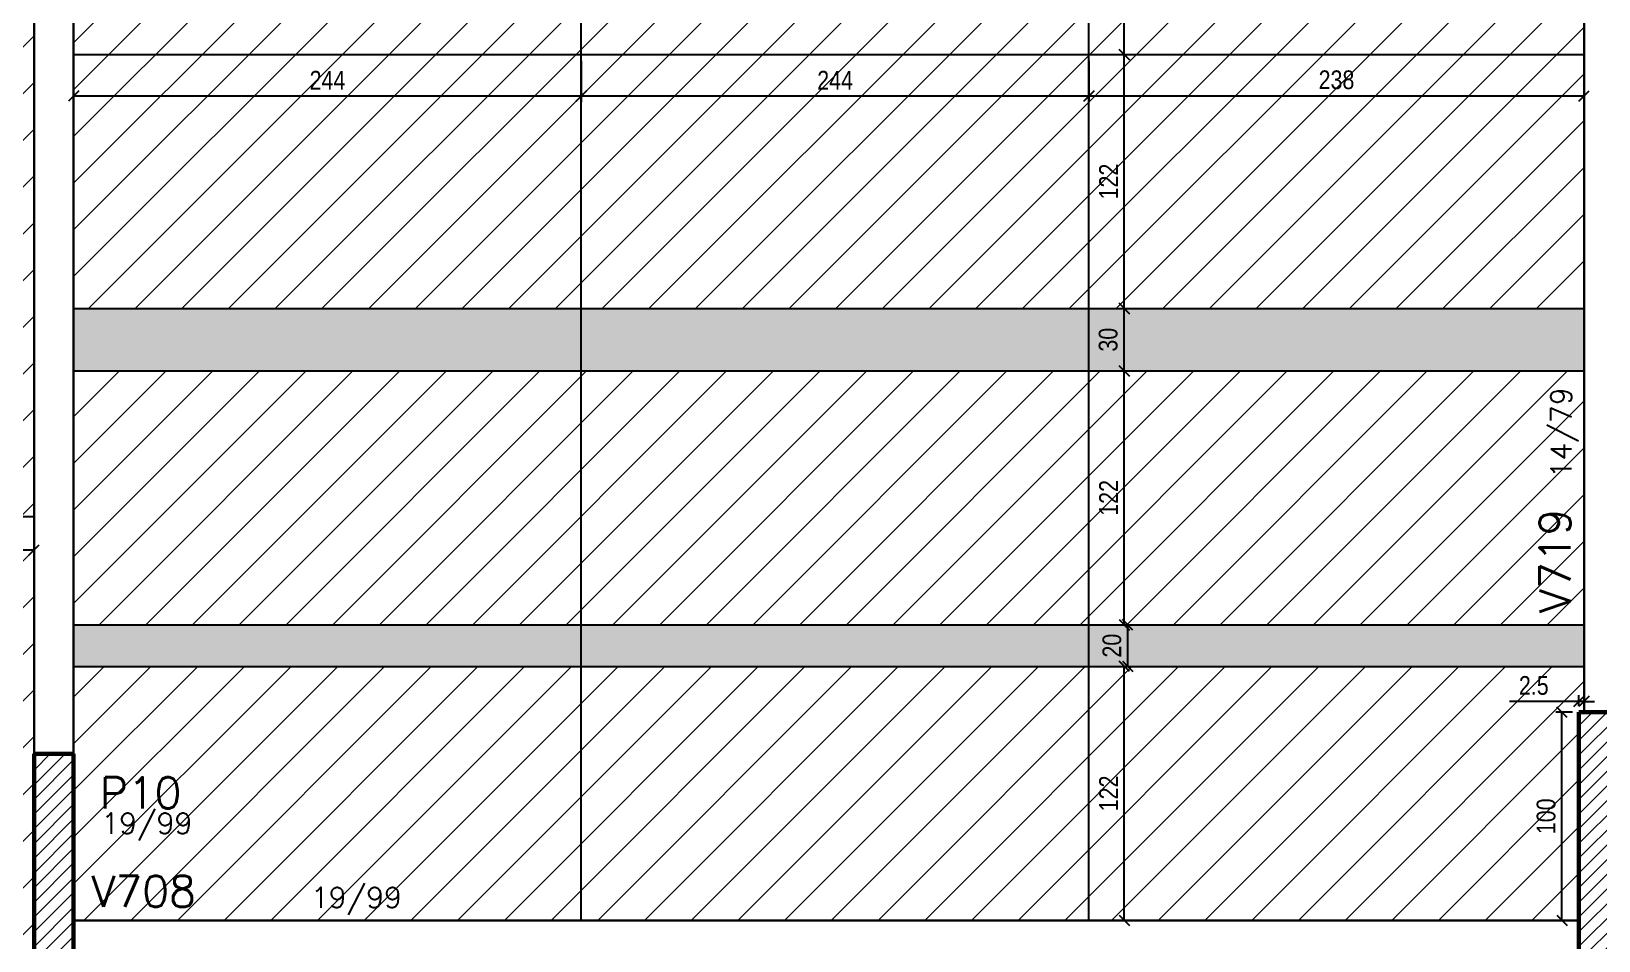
# Model space of a CAD drawing. Extents: x 8513 to 14085, y 7177 to 10799.
# Drawn here: x 9954 to 10707, y 9234 to 9671 of the extents above; entities that cross this region are included whole.
import ezdxf

# ---------------------------------------------------------------- set-up
doc = ezdxf.new("R2010")
doc.units = 0
doc.layers.add('COTA', color=241, linetype='Continuous')
doc.layers.add('Painéis', color=200, linetype='Continuous')
for name, color, linetype, lineweight in [('EST-PILAR', 7, 'Continuous', 9), ('EST-PILAR-CUT', 7, 'Continuous', 60), ('EST-PILAR-TEXT', 7, 'Continuous', 9), ('EST-VIGA', 7, 'Continuous', 30), ('EST-VIGA-TEXT', 7, 'Continuous', 9), ('Hachura', 253, 'Continuous', 9), ('REAPROVEITAMENTO', 7, 'Continuous', 9)]:
    doc.layers.add(name, color=color, linetype=linetype, lineweight=lineweight)
doc.styles.add('COTA TECNICA-50', font='techl___.ttf', dxfattribs={"height": 9})
doc.styles.add('RomanS_IV50', font='romans_IV50.ttf', dxfattribs={"height": 11.25})
doc.styles.add('RomanS_IV50_B', font='', dxfattribs={"height": 18.75})
doc.styles.get('RomanS_IV50_B').set_extended_font_data('RomanS_IV50', bold=True)
doc.dimstyles.new('PAINEL', dxfattribs={"dimtxt": 9, "dimasz": 5, "dimexe": 3, "dimexo": 3, "dimgap": 3, "dimtad": 1, "dimdec": 1, "dimzin": 12, "dimdsep": 46, "dimtxsty": 'COTA TECNICA-50', "dimblk": 'OBLIQUE', "dimcen": 0, "dimclrd": 4, "dimclre": 4, "dimclrt": 1, "dimadec": 1, "dimazin": 3, "dimtfac": 1, "dimtdec": 1, "dimtmove": 0, "dimatfit": 3, "dimldrblk": 'OBLIQUE', "dimfxl": 1, "dimtolj": 1, "dimtzin": 12, "dimarcsym": 0})
pattern_1 = [(45, (9955.3147, 9146.5247), (-3.535534, 3.535534), [])]
pattern_2 = [(45, (101.663, -162.136), (-11.22532, 11.22532), [])]

# ---------------------------------------------------------------- blocks, each defined once
blk = doc.blocks.new('_Oblique')
at = {"color": 0, "linetype": 'ByBlock', "lineweight": -2}
blk.add_line((-0.5, -0.5), (0.5, 0.5), dxfattribs=at)
blk = doc.blocks.new('*D507')
at = {"layer": 'COTA', "color": 4, "lineweight": -2, "transparency": 16777216}
for p, q in [((10694.81, 9344.02), (10686.66, 9344.02)), ((10689.66, 9244.02), (10689.66, 9344.02)), ((10694.81, 9244.02), (10686.66, 9244.02))]:
    blk.add_line(p, q, dxfattribs=at)
at = {"layer": 'Defpoints', "color": 0, "transparency": 16777216}
for p in [(10689.66, 9344.02), (10697.81, 9344.02), (10697.81, 9244.02)]:
    blk.add_point(p, dxfattribs=at)
at = {"layer": 'COTA', "color": 4, "lineweight": -2, "transparency": 16777216, "xscale": 5, "yscale": 5, "zscale": 5}
for p, rotation in [((10689.66, 9344.02), 90), ((10689.66, 9244.02), 270)]:
    blk.add_blockref('_Oblique', p, dxfattribs=dict(at, rotation=rotation))
at = {"layer": 'COTA', "color": 1, "transparency": 16777216, "insert": (10682.07, 9294.02), "char_height": 9, "attachment_point": 5, "rotation": 90, "style": 'COTA TECNICA-50'}
blk.add_mtext('\\A1;100', dxfattribs=at)
blk = doc.blocks.new('*D486')
at = {"layer": 'COTA', "color": 4, "lineweight": -2, "transparency": 16777216}
for p, q in [((10697.81, 9349.23), (10664.46, 9349.23)), ((10697.81, 9347.02), (10697.81, 9352.23)), ((10700.31, 9349.23), (10697.81, 9349.23)), ((10700.31, 9347.02), (10700.31, 9352.23)), ((10700.31, 9349.23), (10705.31, 9349.23))]:
    blk.add_line(p, q, dxfattribs=at)
at = {"layer": 'Defpoints', "color": 0, "transparency": 16777216}
for p in [(10697.81, 9349.23), (10697.81, 9344.02), (10700.31, 9344.02)]:
    blk.add_point(p, dxfattribs=at)
at = {"layer": 'COTA', "color": 4, "lineweight": -2, "transparency": 16777216, "xscale": 5, "yscale": 5, "zscale": 5}
blk.add_blockref('_Oblique', (10697.81, 9349.23), dxfattribs=at)
at = {"layer": 'COTA', "color": 4, "lineweight": -2, "transparency": 16777216, "xscale": 5, "yscale": 5, "zscale": 5, "rotation": 180}
blk.add_blockref('_Oblique', (10700.31, 9349.23), dxfattribs=at)
at = {"layer": 'COTA', "color": 1, "transparency": 16777216, "insert": (10676.14, 9356.83), "char_height": 9, "attachment_point": 5, "style": 'COTA TECNICA-50'}
blk.add_mtext('\\A1;2.5', dxfattribs=at)
blk = doc.blocks.new('*D508')
at = {"layer": 'COTA', "color": 4, "lineweight": -2, "transparency": 16777216}
for p, q in [((9974.31, 9657.02), (9974.31, 9637.14)), ((10218.31, 9657.02), (10218.31, 9637.14)), ((9974.31, 9640.14), (10218.31, 9640.14))]:
    blk.add_line(p, q, dxfattribs=at)
at = {"layer": 'Defpoints', "color": 0, "transparency": 16777216}
for p in [(9974.31, 9660.02), (10218.31, 9660.02), (10218.31, 9640.14)]:
    blk.add_point(p, dxfattribs=at)
at = {"layer": 'COTA', "color": 4, "lineweight": -2, "transparency": 16777216, "xscale": 5, "yscale": 5, "zscale": 5, "rotation": 180}
blk.add_blockref('_Oblique', (9974.31, 9640.14), dxfattribs=at)
at = {"layer": 'COTA', "color": 4, "lineweight": -2, "transparency": 16777216, "xscale": 5, "yscale": 5, "zscale": 5}
blk.add_blockref('_Oblique', (10218.31, 9640.14), dxfattribs=at)
at = {"layer": 'COTA', "color": 1, "transparency": 16777216, "insert": (10096.31, 9647.71), "char_height": 9, "attachment_point": 5, "style": 'COTA TECNICA-50'}
blk.add_mtext('\\A1;244', dxfattribs=at)
blk = doc.blocks.new('*D509')
at = {"layer": 'COTA', "color": 4, "lineweight": -2, "transparency": 16777216}
for p, q in [((10218.31, 9657.02), (10218.31, 9637.14)), ((10462.31, 9657.02), (10462.31, 9637.14)), ((10218.31, 9640.14), (10462.31, 9640.14))]:
    blk.add_line(p, q, dxfattribs=at)
at = {"layer": 'Defpoints', "color": 0, "transparency": 16777216}
for p in [(10218.31, 9660.02), (10462.31, 9660.02), (10462.31, 9640.14)]:
    blk.add_point(p, dxfattribs=at)
at = {"layer": 'COTA', "color": 4, "lineweight": -2, "transparency": 16777216, "xscale": 5, "yscale": 5, "zscale": 5, "rotation": 180}
blk.add_blockref('_Oblique', (10218.31, 9640.14), dxfattribs=at)
at = {"layer": 'COTA', "color": 4, "lineweight": -2, "transparency": 16777216, "xscale": 5, "yscale": 5, "zscale": 5}
blk.add_blockref('_Oblique', (10462.31, 9640.14), dxfattribs=at)
at = {"layer": 'COTA', "color": 1, "transparency": 16777216, "insert": (10340.31, 9647.71), "char_height": 9, "attachment_point": 5, "style": 'COTA TECNICA-50'}
blk.add_mtext('\\A1;244', dxfattribs=at)
blk = doc.blocks.new('*D510')
at = {"layer": 'COTA', "color": 4, "lineweight": -2, "transparency": 16777216}
for p, q in [((10462.31, 9657.02), (10462.31, 9637.14)), ((10700.31, 9657.02), (10700.31, 9637.14)), ((10462.31, 9640.14), (10700.31, 9640.14))]:
    blk.add_line(p, q, dxfattribs=at)
at = {"layer": 'Defpoints', "color": 0, "transparency": 16777216}
for p in [(10462.31, 9660.02), (10700.31, 9660.02), (10700.31, 9640.14)]:
    blk.add_point(p, dxfattribs=at)
at = {"layer": 'COTA', "color": 4, "lineweight": -2, "transparency": 16777216, "xscale": 5, "yscale": 5, "zscale": 5, "rotation": 180}
blk.add_blockref('_Oblique', (10462.31, 9640.14), dxfattribs=at)
at = {"layer": 'COTA', "color": 4, "lineweight": -2, "transparency": 16777216, "xscale": 5, "yscale": 5, "zscale": 5}
blk.add_blockref('_Oblique', (10700.31, 9640.14), dxfattribs=at)
at = {"layer": 'COTA', "color": 1, "transparency": 16777216, "insert": (10581.31, 9647.86), "char_height": 9, "attachment_point": 5, "style": 'COTA TECNICA-50'}
blk.add_mtext('\\A1;238', dxfattribs=at)
blk = doc.blocks.new('*D511')
at = {"layer": 'COTA', "color": 4, "lineweight": -2, "transparency": 16777216}
for p, q in [((10465.31, 9366.02), (10482.28, 9366.02)), ((10479.28, 9244.02), (10479.28, 9366.02)), ((10465.31, 9244.02), (10482.28, 9244.02))]:
    blk.add_line(p, q, dxfattribs=at)
at = {"layer": 'Defpoints', "color": 0, "transparency": 16777216}
for p in [(10462.31, 9366.02), (10479.28, 9366.02), (10462.31, 9244.02)]:
    blk.add_point(p, dxfattribs=at)
at = {"layer": 'COTA', "color": 4, "lineweight": -2, "transparency": 16777216, "xscale": 5, "yscale": 5, "zscale": 5}
for p, rotation in [((10479.28, 9366.02), 90), ((10479.28, 9244.02), 270)]:
    blk.add_blockref('_Oblique', p, dxfattribs=dict(at, rotation=rotation))
at = {"layer": 'COTA', "color": 1, "transparency": 16777216, "insert": (10471.73, 9305.02), "char_height": 9, "attachment_point": 5, "rotation": 90, "style": 'COTA TECNICA-50'}
blk.add_mtext('\\A1;122', dxfattribs=at)
blk = doc.blocks.new('*D512')
at = {"layer": 'COTA', "color": 4, "lineweight": -2, "transparency": 16777216}
for p, q in [((10465.31, 9386.02), (10483.97, 9386.02)), ((10480.97, 9366.02), (10480.97, 9386.02)), ((10467, 9366.02), (10483.97, 9366.02))]:
    blk.add_line(p, q, dxfattribs=at)
at = {"layer": 'Defpoints', "color": 0, "transparency": 16777216}
for p in [(10462.31, 9386.02), (10480.97, 9386.02), (10464, 9366.02)]:
    blk.add_point(p, dxfattribs=at)
at = {"layer": 'COTA', "color": 4, "lineweight": -2, "transparency": 16777216, "xscale": 5, "yscale": 5, "zscale": 5}
for p, rotation in [((10480.97, 9386.02), 90), ((10480.97, 9366.02), 270)]:
    blk.add_blockref('_Oblique', p, dxfattribs=dict(at, rotation=rotation))
at = {"layer": 'COTA', "color": 1, "transparency": 16777216, "insert": (10473.38, 9376.02), "char_height": 9, "attachment_point": 5, "rotation": 90, "style": 'COTA TECNICA-50'}
blk.add_mtext('\\A1;20', dxfattribs=at)
blk = doc.blocks.new('*D513')
at = {"layer": 'COTA', "color": 4, "lineweight": -2, "transparency": 16777216}
for p, q in [((10465.31, 9508.02), (10482.28, 9508.02)), ((10479.28, 9386.02), (10479.28, 9508.02)), ((10465.31, 9386.02), (10482.28, 9386.02))]:
    blk.add_line(p, q, dxfattribs=at)
at = {"layer": 'Defpoints', "color": 0, "transparency": 16777216}
for p in [(10462.31, 9508.02), (10479.28, 9508.02), (10462.31, 9386.02)]:
    blk.add_point(p, dxfattribs=at)
at = {"layer": 'COTA', "color": 4, "lineweight": -2, "transparency": 16777216, "xscale": 5, "yscale": 5, "zscale": 5}
for p, rotation in [((10479.28, 9508.02), 90), ((10479.28, 9386.02), 270)]:
    blk.add_blockref('_Oblique', p, dxfattribs=dict(at, rotation=rotation))
at = {"layer": 'COTA', "color": 1, "transparency": 16777216, "insert": (10471.73, 9447.02), "char_height": 9, "attachment_point": 5, "rotation": 90, "style": 'COTA TECNICA-50'}
blk.add_mtext('\\A1;122', dxfattribs=at)
blk = doc.blocks.new('*D514')
at = {"layer": 'COTA', "color": 4, "lineweight": -2, "transparency": 16777216}
for p, q in [((10465.31, 9538.02), (10482.28, 9538.02)), ((10479.28, 9508.02), (10479.28, 9538.02)), ((10465.31, 9508.02), (10482.28, 9508.02))]:
    blk.add_line(p, q, dxfattribs=at)
at = {"layer": 'Defpoints', "color": 0, "transparency": 16777216}
for p in [(10462.31, 9538.02), (10479.28, 9538.02), (10462.31, 9508.02)]:
    blk.add_point(p, dxfattribs=at)
at = {"layer": 'COTA', "color": 4, "lineweight": -2, "transparency": 16777216, "xscale": 5, "yscale": 5, "zscale": 5}
for p, rotation in [((10479.28, 9538.02), 90), ((10479.28, 9508.02), 270)]:
    blk.add_blockref('_Oblique', p, dxfattribs=dict(at, rotation=rotation))
at = {"layer": 'COTA', "color": 1, "transparency": 16777216, "insert": (10471.59, 9523.02), "char_height": 9, "attachment_point": 5, "rotation": 90, "style": 'COTA TECNICA-50'}
blk.add_mtext('\\A1;30', dxfattribs=at)
blk = doc.blocks.new('*D515')
at = {"layer": 'COTA', "color": 4, "lineweight": -2, "transparency": 16777216}
for p, q in [((10467.28, 9660.02), (10482.28, 9660.02)), ((10479.28, 9538.02), (10479.28, 9660.02)), ((10465.31, 9538.02), (10482.28, 9538.02))]:
    blk.add_line(p, q, dxfattribs=at)
at = {"layer": 'Defpoints', "color": 0, "transparency": 16777216}
for p in [(10464.28, 9660.02), (10479.28, 9660.02), (10462.31, 9538.02)]:
    blk.add_point(p, dxfattribs=at)
at = {"layer": 'COTA', "color": 4, "lineweight": -2, "transparency": 16777216, "xscale": 5, "yscale": 5, "zscale": 5}
for p, rotation in [((10479.28, 9660.02), 90), ((10479.28, 9538.02), 270)]:
    blk.add_blockref('_Oblique', p, dxfattribs=dict(at, rotation=rotation))
at = {"layer": 'COTA', "color": 1, "transparency": 16777216, "insert": (10471.73, 9599.02), "char_height": 9, "attachment_point": 5, "rotation": 90, "style": 'COTA TECNICA-50'}
blk.add_mtext('\\A1;122', dxfattribs=at)
blk = doc.blocks.new('*D516')
at = {"layer": 'COTA', "color": 4, "lineweight": -2, "transparency": 16777216}
for p, q in [((10479.28, 9660.02), (10479.28, 9720.52)), ((10467.28, 9660.02), (10482.28, 9660.02))]:
    blk.add_line(p, q, dxfattribs=at)
at = {"layer": 'Defpoints', "color": 0, "transparency": 16777216}
for p in [(10479.28, 9720.52), (10479.28, 9720.52), (10464.28, 9660.02)]:
    blk.add_point(p, dxfattribs=at)
at = {"layer": 'COTA', "color": 4, "lineweight": -2, "transparency": 16777216, "xscale": 5, "yscale": 5, "zscale": 5}
for p, rotation in [((10479.28, 9720.52), 90), ((10479.28, 9660.02), 270)]:
    blk.add_blockref('_Oblique', p, dxfattribs=dict(at, rotation=rotation))
at = {"layer": 'COTA', "color": 1, "transparency": 16777216, "insert": (10471.68, 9690.27), "char_height": 9, "attachment_point": 5, "rotation": 90, "style": 'COTA TECNICA-50'}
blk.add_mtext('\\A1;60.5', dxfattribs=at)
blk = doc.blocks.new('*D525')
at = {"layer": 'COTA', "color": 4, "lineweight": -2, "transparency": 16777216}
for p, q in [((10465.31, 9366.02), (10482.28, 9366.02)), ((10479.28, 9244.02), (10479.28, 9366.02)), ((10465.31, 9244.02), (10482.28, 9244.02))]:
    blk.add_line(p, q, dxfattribs=at)
at = {"layer": 'Defpoints', "color": 0, "transparency": 16777216}
for p in [(10462.31, 9366.02), (10479.28, 9366.02), (10462.31, 9244.02)]:
    blk.add_point(p, dxfattribs=at)
at = {"layer": 'COTA', "color": 4, "lineweight": -2, "transparency": 16777216, "xscale": 5, "yscale": 5, "zscale": 5}
for p, rotation in [((10479.28, 9366.02), 90), ((10479.28, 9244.02), 270)]:
    blk.add_blockref('_Oblique', p, dxfattribs=dict(at, rotation=rotation))
at = {"layer": 'COTA', "color": 1, "transparency": 16777216, "insert": (10471.73, 9305.02), "char_height": 9, "attachment_point": 5, "rotation": 90, "style": 'COTA TECNICA-50'}
blk.add_mtext('\\A1;122', dxfattribs=at)
blk = doc.blocks.new('*D526')
at = {"layer": 'COTA', "color": 4, "lineweight": -2, "transparency": 16777216}
for p, q in [((10465.31, 9508.02), (10482.28, 9508.02)), ((10479.28, 9386.02), (10479.28, 9508.02)), ((10465.31, 9386.02), (10482.28, 9386.02))]:
    blk.add_line(p, q, dxfattribs=at)
at = {"layer": 'Defpoints', "color": 0, "transparency": 16777216}
for p in [(10462.31, 9508.02), (10479.28, 9508.02), (10462.31, 9386.02)]:
    blk.add_point(p, dxfattribs=at)
at = {"layer": 'COTA', "color": 4, "lineweight": -2, "transparency": 16777216, "xscale": 5, "yscale": 5, "zscale": 5}
for p, rotation in [((10479.28, 9508.02), 90), ((10479.28, 9386.02), 270)]:
    blk.add_blockref('_Oblique', p, dxfattribs=dict(at, rotation=rotation))
at = {"layer": 'COTA', "color": 1, "transparency": 16777216, "insert": (10471.73, 9447.02), "char_height": 9, "attachment_point": 5, "rotation": 90, "style": 'COTA TECNICA-50'}
blk.add_mtext('\\A1;122', dxfattribs=at)
blk = doc.blocks.new('*D527')
at = {"layer": 'COTA', "color": 4, "lineweight": -2, "transparency": 16777216}
for p, q in [((10465.31, 9538.02), (10482.28, 9538.02)), ((10479.28, 9508.02), (10479.28, 9538.02)), ((10465.31, 9508.02), (10482.28, 9508.02))]:
    blk.add_line(p, q, dxfattribs=at)
at = {"layer": 'Defpoints', "color": 0, "transparency": 16777216}
for p in [(10462.31, 9538.02), (10479.28, 9538.02), (10462.31, 9508.02)]:
    blk.add_point(p, dxfattribs=at)
at = {"layer": 'COTA', "color": 4, "lineweight": -2, "transparency": 16777216, "xscale": 5, "yscale": 5, "zscale": 5}
for p, rotation in [((10479.28, 9538.02), 90), ((10479.28, 9508.02), 270)]:
    blk.add_blockref('_Oblique', p, dxfattribs=dict(at, rotation=rotation))
at = {"layer": 'COTA', "color": 1, "transparency": 16777216, "insert": (10471.59, 9523.02), "char_height": 9, "attachment_point": 5, "rotation": 90, "style": 'COTA TECNICA-50'}
blk.add_mtext('\\A1;30', dxfattribs=at)
blk = doc.blocks.new('*D611')
at = {"layer": 'COTA', "color": 4, "lineweight": -2, "transparency": 16777216}
for p, q in [((9879.31, 9435.02), (9879.31, 9418.98)), ((9955.31, 9435.02), (9955.31, 9418.98)), ((9879.31, 9421.98), (9955.31, 9421.98))]:
    blk.add_line(p, q, dxfattribs=at)
at = {"layer": 'Defpoints', "color": 0, "transparency": 16777216}
for p in [(9879.31, 9438.02), (9955.31, 9438.02), (9955.31, 9421.98)]:
    blk.add_point(p, dxfattribs=at)
at = {"layer": 'COTA', "color": 4, "lineweight": -2, "transparency": 16777216, "xscale": 5, "yscale": 5, "zscale": 5, "rotation": 180}
blk.add_blockref('_Oblique', (9879.31, 9421.98), dxfattribs=at)
at = {"layer": 'COTA', "color": 4, "lineweight": -2, "transparency": 16777216, "xscale": 5, "yscale": 5, "zscale": 5}
blk.add_blockref('_Oblique', (9955.31, 9421.98), dxfattribs=at)
at = {"layer": 'COTA', "color": 1, "transparency": 16777216, "insert": (9917.31, 9429.58), "char_height": 9, "attachment_point": 5, "style": 'COTA TECNICA-50'}
blk.add_mtext('\\A1;76', dxfattribs=at)

msp = doc.modelspace()

# ---------------------------------------------------------------- hatches: boundary and pattern name
at = {"layer": 'EST-PILAR'}
h = msp.add_hatch(dxfattribs=at)
h.set_pattern_fill('FP_1', color=5, style=0, pattern_type=2)
h.set_pattern_definition(pattern_1)
h.paths.add_polyline_path([(10716.81, 9225.02), (10716.81, 9344.02), (10697.81, 9344.02), (10697.81, 9225.02)], flags=0)
h = msp.add_hatch(dxfattribs=at)
h.set_pattern_fill('FP_1', color=5, style=0, pattern_type=2)
h.set_pattern_definition(pattern_1)
h.paths.add_polyline_path([(9974.31, 9225.02), (9974.31, 9324.02), (9955.31, 9324.02), (9955.31, 9225.02)], flags=0)
at = {"layer": 'Hachura'}
h = msp.add_hatch(color=256, dxfattribs=at)
h.dxf.hatch_style = 1
h.paths.add_polyline_path([(10218.31, 9720.52), (10218.31, 9750.52), (9974.31, 9750.52), (9974.31, 9720.52)])
h.paths.add_polyline_path([(10462.31, 9720.52), (10462.31, 9750.52), (10218.31, 9750.52), (10218.31, 9720.52)])
h.paths.add_polyline_path([(10462.31, 9750.52), (10462.31, 9720.52), (10700.31, 9720.52), (10700.31, 9750.52)])
h.paths.add_polyline_path([(10462.31, 9538.02), (10462.31, 9508.02), (10700.31, 9508.02), (10700.31, 9538.02)])
h.paths.add_polyline_path([(10218.31, 9538.02), (10218.31, 9508.02), (10462.31, 9508.02), (10462.31, 9538.02)])
h.paths.add_polyline_path([(10218.31, 9508.02), (10218.31, 9538.02), (9974.31, 9538.02), (9974.31, 9508.02)])
h.paths.add_polyline_path([(10218.31, 9366.02), (10218.31, 9386.02), (9974.31, 9386.02), (9974.31, 9366.02)])
h.paths.add_polyline_path([(10462.31, 9366.02), (10462.31, 9386.02), (10218.31, 9386.02), (10218.31, 9366.02)])
h.paths.add_polyline_path([(10700.31, 9366.02), (10700.31, 9386.02), (10462.31, 9386.02), (10462.31, 9366.02)])
at = {"layer": 'REAPROVEITAMENTO'}
h = msp.add_hatch(dxfattribs=at)
h.set_pattern_fill('ANSI31', color=251, scale=5, style=0)
h.set_pattern_definition(pattern_2)
h.paths.add_polyline_path([(9955.31, 9872.52), (9955.31, 9926.02), (9879.31, 9926.02), (9879.31, 9682.02), (9955.31, 9682.02)])
h.paths.add_polyline_path([(9778.31, 9682.02), (9864.31, 9682.02), (9864.31, 9926.02), (9778.31, 9926.02), (9778.31, 9921.02)])
h.paths.add_polyline_path([(9778.31, 9438.02), (9864.31, 9438.02), (9864.31, 9682.02), (9778.31, 9682.02)])
h.paths.add_polyline_path([(9879.31, 9438.02), (9955.31, 9438.02), (9955.31, 9682.02), (9879.31, 9682.02)])
h.paths.add_polyline_path([(9955.31, 9324.02), (9955.31, 9438.02), (9879.31, 9438.02), (9879.31, 9222.02), (9955.31, 9222.02), (9955.31, 9225.02)])
h.paths.add_polyline_path([(9864.31, 9438.02), (9778.31, 9438.02), (9778.31, 9241.02), (9778.31, 9222.02), (9864.31, 9222.02)])
h.paths.add_polyline_path([(9955.31, 9222.02), (9879.31, 9222.02), (9879.31, 9067.02), (9955.31, 9067.02)])
h.paths.add_polyline_path([(9864.31, 9222.02), (9778.31, 9222.02), (9778.31, 8978.02), (9856.81, 8978.02), (9856.81, 9048.02), (9856.81, 9067.02), (9864.31, 9067.02)])
h.paths.add_polyline_path([(9758.31, 9222.02), (9709.31, 9222.02), (9636.31, 9222.02), (9636.31, 8978.02), (9758.31, 8978.02)])
h.paths.add_polyline_path([(9636.31, 9222.02), (9552, 9222.02), (9558.54, 9069.62), (9636.31, 9072.95)])
h.paths.add_polyline_path([(9558.54, 9069.62), (9561.49, 9000.68), (9562.46, 8978.02), (9636.31, 8978.02), (9636.31, 9072.95)])
h = msp.add_hatch(dxfattribs=at)
h.set_pattern_fill('ANSI31', color=251, scale=5, style=0)
h.set_pattern_definition(pattern_2)
h.paths.add_polyline_path([(9974.31, 9366.02), (9974.31, 9324.02), (9974.31, 9244.02), (10218.31, 9244.02), (10218.31, 9366.02)])
h.paths.add_polyline_path([(10218.31, 9366.02), (10218.31, 9244.02), (10462.31, 9244.02), (10462.31, 9366.02)])
h.paths.add_polyline_path([(10462.31, 9366.02), (10462.31, 9244.02), (10697.81, 9244.02), (10697.81, 9344.02), (10700.31, 9344.02), (10700.31, 9366.02)])
h.paths.add_polyline_path([(10462.31, 9386.02), (10700.31, 9386.02), (10700.31, 9508.02), (10462.31, 9508.02)])
h.paths.add_polyline_path([(10218.31, 9508.02), (10218.31, 9386.02), (10462.31, 9386.02), (10462.31, 9508.02)])
h.paths.add_polyline_path([(9974.31, 9508.02), (9974.31, 9386.02), (10218.31, 9386.02), (10218.31, 9508.02)])
h.paths.add_polyline_path([(10218.31, 9538.02), (10218.31, 9660.02), (9974.31, 9660.02), (9974.31, 9538.02)])
h.paths.add_polyline_path([(10462.31, 9538.02), (10462.31, 9660.02), (10218.31, 9660.02), (10218.31, 9538.02)])
h.paths.add_polyline_path([(10700.31, 9538.02), (10700.31, 9660.02), (10462.31, 9660.02), (10462.31, 9538.02)])
h.paths.add_polyline_path([(10700.31, 9660.02), (10700.31, 9720.52), (10462.31, 9720.52), (10462.31, 9660.02)])
h.paths.add_polyline_path([(10462.31, 9660.02), (10462.31, 9720.52), (10218.31, 9720.52), (10218.31, 9660.02)])
h.paths.add_polyline_path([(10218.31, 9660.02), (10218.31, 9720.52), (9974.31, 9720.52), (9974.31, 9660.02)])
h.paths.add_polyline_path([(10218.31, 9750.52), (10218.31, 9872.52), (9984.31, 9872.52), (9974.31, 9872.52), (9974.31, 9750.52)])
h.paths.add_polyline_path([(10218.31, 9872.52), (10218.31, 9750.52), (10462.31, 9750.52), (10462.31, 9872.52)])
h.paths.add_polyline_path([(10700.31, 9750.52), (10700.31, 9872.52), (10682.81, 9872.52), (10462.31, 9872.52), (10462.31, 9750.52)])
h.paths.add_polyline_path([(10714.31, 9750.52), (10952.31, 9750.52), (10952.31, 9872.52), (10731.81, 9872.52), (10714.31, 9872.52)])
h.paths.add_polyline_path([(10952.31, 9872.52), (10952.31, 9750.52), (11196.31, 9750.52), (11196.31, 9872.52)])
h.paths.add_polyline_path([(11440.31, 9750.52), (11440.31, 9872.52), (11422.81, 9872.52), (11196.31, 9872.52), (11196.31, 9750.52)])
h.paths.add_polyline_path([(11196.31, 9720.52), (11196.31, 9660.02), (11440.31, 9660.02), (11440.31, 9720.52)])
h.paths.add_polyline_path([(10952.31, 9720.52), (10952.31, 9660.02), (11196.31, 9660.02), (11196.31, 9720.52)])
h.paths.add_polyline_path([(10952.31, 9660.02), (10952.31, 9720.52), (10714.31, 9720.52), (10714.31, 9660.02)])
h.paths.add_polyline_path([(10714.31, 9660.02), (10714.31, 9538.02), (10952.31, 9538.02), (10952.31, 9660.02)])
h.paths.add_polyline_path([(11196.31, 9538.02), (11196.31, 9660.02), (10952.31, 9660.02), (10952.31, 9538.02)])
h.paths.add_polyline_path([(11196.31, 9660.02), (11196.31, 9538.02), (11440.31, 9538.02), (11440.31, 9660.02)])
h.paths.add_polyline_path([(11196.31, 9508.02), (11196.31, 9386.02), (11440.31, 9386.02), (11440.31, 9508.02)])
h.paths.add_polyline_path([(11196.31, 9508.02), (10952.31, 9508.02), (10952.31, 9386.02), (11196.31, 9386.02)])
h.paths.add_polyline_path([(10952.31, 9386.02), (10952.31, 9508.02), (10714.31, 9508.02), (10714.31, 9386.02)])
h.paths.add_polyline_path([(10714.31, 9366.02), (10714.31, 9344.02), (10716.81, 9344.02), (10716.81, 9244.02), (10952.31, 9244.02), (10952.31, 9366.02)])
h.paths.add_polyline_path([(10952.31, 9244.02), (11196.31, 9244.02), (11196.31, 9366.02), (10952.31, 9366.02)])
h.paths.add_polyline_path([(11437.81, 9244.02), (11437.81, 9344.02), (11440.31, 9344.02), (11440.31, 9366.02), (11196.31, 9366.02), (11196.31, 9244.02)])

# ---------------------------------------------------------------- linework, layer by layer
at = {"layer": 'EST-PILAR-CUT', "color": 5, "lineweight": 60}
for p, q in [((10697.81, 9225.02), (10697.81, 9344.02)), ((10697.81, 9344.02), (10716.81, 9344.02)), ((9955.31, 9225.02), (9955.31, 9324.02)), ((9955.31, 9324.02), (9974.31, 9324.02)), ((9974.31, 9324.02), (9974.31, 9225.02))]:
    msp.add_line(p, q, dxfattribs=at)
at = {"layer": 'EST-VIGA', "color": 3, "lineweight": 30}
for p, q in [((9955.31, 9324.02), (9955.31, 9872.52)), ((9974.31, 9324.02), (9974.31, 9872.52)), ((10700.31, 9344.02), (10700.31, 9872.52)), ((9974.31, 9244.02), (10697.81, 9244.02))]:
    msp.add_line(p, q, dxfattribs=at)
at = {"layer": 'Painéis', "ltscale": 70}
for p, q in [((10218.31, 9244.02), (10218.31, 9872.52)), ((10462.31, 9244.02), (10462.31, 9872.52)), ((9974.31, 9660.02), (10700.31, 9660.02)), ((9974.31, 9538.02), (10700.31, 9538.02)), ((9974.31, 9508.02), (10700.31, 9508.02)), ((9778.31, 9438.02), (9955.31, 9438.02)), ((9974.31, 9386.02), (10700.31, 9386.02)), ((9974.31, 9366.02), (10700.31, 9366.02))]:
    msp.add_line(p, q, dxfattribs=at)

# ---------------------------------------------------------------- texts
at = {"layer": 'EST-PILAR-TEXT', "lineweight": 50, "insert": (9986.87, 9312.79), "char_height": 15, "width": 54.9156, "attachment_point": 1, "style": 'RomanS_IV50_B'}
msp.add_mtext('P10', dxfattribs=at)
msp.add_mtext('P10', dxfattribs=at)
at = {"layer": 'EST-PILAR-TEXT', "lineweight": 30, "insert": (9987.63, 9295.66), "char_height": 10, "width": 58.924, "attachment_point": 1, "style": 'RomanS_IV50'}
msp.add_mtext('19/99', dxfattribs=at)
msp.add_mtext('19/99', dxfattribs=at)
at = {"layer": 'EST-VIGA-TEXT', "lineweight": 30, "insert": (10684.31, 9456.41), "char_height": 10, "width": 58.924, "attachment_point": 1, "rotation": 90, "style": 'RomanS_IV50'}
msp.add_mtext('14/79', dxfattribs=at)
at = {"layer": 'EST-VIGA-TEXT', "lineweight": 50, "insert": (10678.86, 9391.66), "char_height": 15, "width": 70.1477, "attachment_point": 1, "rotation": 90, "style": 'RomanS_IV50_B'}
msp.add_mtext('V719', dxfattribs=at)
at = {"layer": 'EST-VIGA-TEXT', "lineweight": 50, "insert": (9982.88, 9265.48), "char_height": 15, "width": 70.1477, "attachment_point": 1, "style": 'RomanS_IV50_B'}
msp.add_mtext('V708', dxfattribs=at)
at = {"layer": 'EST-VIGA-TEXT', "lineweight": 30, "insert": (10088.34, 9260.03), "char_height": 10, "width": 58.924, "attachment_point": 1, "style": 'RomanS_IV50'}
msp.add_mtext('19/99', dxfattribs=at)

# ---------------------------------------------------------------- dimensions: what is measured, and where the dimension line sits
at = {"layer": 'COTA'}
for base, p1, p2, picture, middle in [((10479.28, 9720.52), (10464.28, 9660.02), (10479.28, 9720.52), '*D516', (10471.68, 9690.27)), ((10479.28, 9660.02), (10462.31, 9538.02), (10464.28, 9660.02), '*D515', (10471.73, 9599.02)), ((10479.28, 9538.02), (10462.31, 9508.02), (10462.31, 9538.02), '*D514', (10471.59, 9523.02)), ((10479.28, 9538.02), (10462.31, 9508.02), (10462.31, 9538.02), '*D527', (10471.59, 9523.02)), ((10479.28, 9508.02), (10462.31, 9386.02), (10462.31, 9508.02), '*D513', (10471.73, 9447.02)), ((10479.28, 9508.02), (10462.31, 9386.02), (10462.31, 9508.02), '*D526', (10471.73, 9447.02)), ((10480.97, 9386.02), (10464, 9366.02), (10462.31, 9386.02), '*D512', (10473.38, 9376.02))]:
    dim = msp.add_linear_dim(base=base, p1=p1, p2=p2, angle=90, dimstyle='PAINEL', override={"dimtmove": 1}, dxfattribs=at)
    dim.commit()
    dim.dimension.update_dxf_attribs({"geometry": picture, "text_midpoint": middle})
for base, p1, p2, picture, middle in [((10218.31, 9640.14), (9974.31, 9660.02), (10218.31, 9660.02), '*D508', (10096.31, 9647.71)), ((10697.81, 9349.23), (10700.31, 9344.02), (10697.81, 9344.02), '*D486', (10676.14, 9356.83))]:
    dim = msp.add_linear_dim(base=base, p1=p1, p2=p2, dimstyle='PAINEL', dxfattribs=at)
    dim.commit()
    dim.dimension.update_dxf_attribs({"geometry": picture, "text_midpoint": middle})
for base, p1, p2, picture, middle in [((10462.31, 9640.14), (10218.31, 9660.02), (10462.31, 9660.02), '*D509', (10340.31, 9647.71)), ((10700.31, 9640.14), (10462.31, 9660.02), (10700.31, 9660.02), '*D510', (10581.31, 9647.86)), ((9955.31, 9421.98), (9879.31, 9438.02), (9955.31, 9438.02), '*D611', (9917.31, 9429.58))]:
    dim = msp.add_linear_dim(base=base, p1=p1, p2=p2, dimstyle='PAINEL', override={"dimtmove": 1}, dxfattribs=at)
    dim.commit()
    dim.dimension.update_dxf_attribs({"geometry": picture, "text_midpoint": middle})
for base, p1, p2, picture, middle in [((10479.28, 9366.02), (10462.31, 9244.02), (10462.31, 9366.02), '*D511', (10471.73, 9305.02)), ((10479.28, 9366.02), (10462.31, 9244.02), (10462.31, 9366.02), '*D525', (10471.73, 9305.02)), ((10689.66, 9344.02), (10697.81, 9244.02), (10697.81, 9344.02), '*D507', (10682.07, 9294.02))]:
    dim = msp.add_linear_dim(base=base, p1=p1, p2=p2, angle=90, dimstyle='PAINEL', dxfattribs=at)
    dim.commit()
    dim.dimension.update_dxf_attribs({"geometry": picture, "text_midpoint": middle})

doc.saveas('drawing.dxf')
